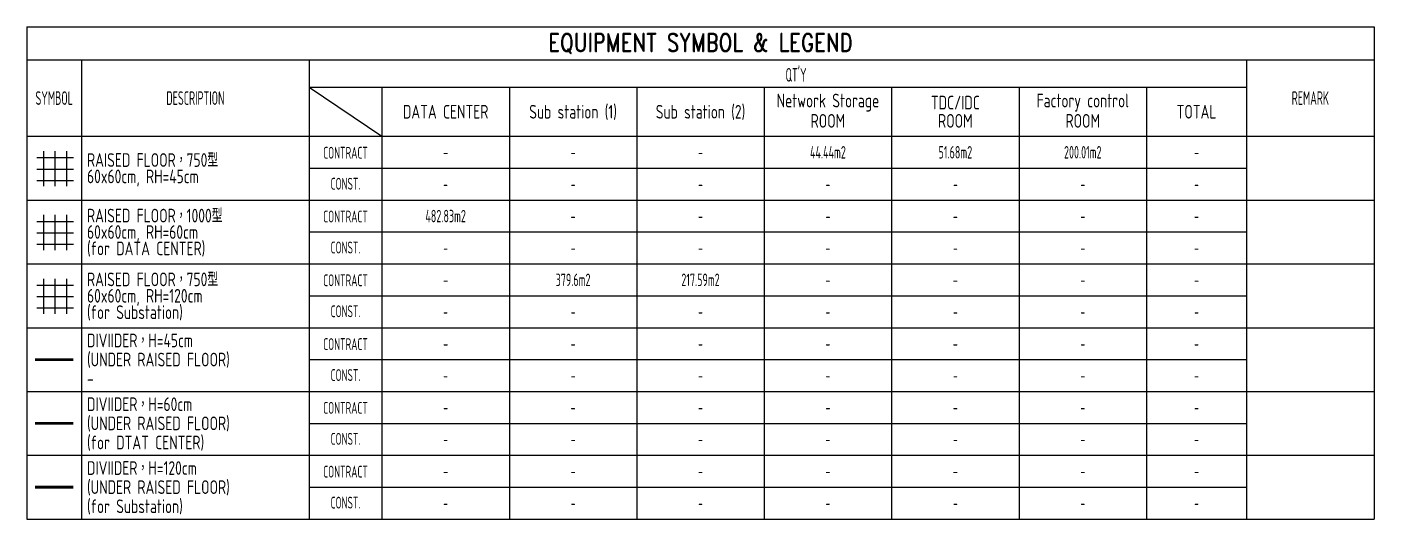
# Model space of a CAD drawing. Extents: x -186874 to 511851, y 4933 to 222627.
# Drawn here: x -106622 to -32622, y 38465 to 65465 of the extents above; entities that cross this region are included whole.
import ezdxf
from ezdxf.enums import TextEntityAlignment as Align

# ---------------------------------------------------------------- set-up
doc = ezdxf.new("R2010")
doc.units = 0
doc.header["$LTSCALE"] = 5
doc.linetypes.add('HIDDEN', pattern=[0.375, 0.25, -0.125])
for name, color, linetype in [('A-R-120', 191, 'Continuous'), ('A-R-45', 211, 'Continuous'), ('A-R-60', 161, 'Continuous'), ('A-R-Divide', 74, 'HIDDEN'), ('NOTEFORM', 5, 'Continuous'), ('NOTEFORM-1', 2, 'Continuous'), ('NOTETEXT', 4, 'Continuous'), ('NOTETEXT-Const.', 4, 'Continuous'), ('NOTETEXT-RFP', 1, 'Continuous')]:
    doc.layers.add(name, color=color, linetype=linetype)
doc.styles.add('AA-TXT', font='isocp.shx', dxfattribs={"width": 0.8, "bigfont": 'chineset.shx'})
doc.styles.add('ROMAND', font='romand', dxfattribs={"height": 5})

msp = doc.modelspace()

# ---------------------------------------------------------------- linework, layer by layer
at = {"layer": 'A-R-120'}
for p, q in [((-106081, 51296), (-104065, 51296)), ((-105708, 51652), (-105708, 49722)), ((-105083, 51652), (-105083, 49722)), ((-104458, 51652), (-104458, 49722)), ((-106081, 50671), (-104065, 50671)), ((-106081, 50046), (-104065, 50046))]:
    msp.add_line(p, q, dxfattribs=at)
at = {"layer": 'A-R-45'}
for p, q in [((-105708, 58652), (-105708, 56722)), ((-105083, 58652), (-105083, 56722)), ((-104458, 58652), (-104458, 56722)), ((-106081, 58296), (-104065, 58296)), ((-106081, 57671), (-104065, 57671)), ((-106081, 57046), (-104065, 57046))]:
    msp.add_line(p, q, dxfattribs=at)
at = {"layer": 'A-R-60'}
for p, q in [((-106081, 54796), (-104065, 54796)), ((-105708, 55152), (-105708, 53222)), ((-105083, 55152), (-105083, 53222)), ((-104458, 55152), (-104458, 53222)), ((-106081, 54171), (-104065, 54171)), ((-106081, 53546), (-104065, 53546))]:
    msp.add_line(p, q, dxfattribs=at)
at = {"layer": 'A-R-Divide', "const_width": 150}
for points in [[(-106179, 47215), (-104065, 47215)], [(-106179, 43715), (-104065, 43715)], [(-106179, 40215), (-104065, 40215)]]:
    msp.add_lwpolyline(points, dxfattribs=at)
at = {"layer": 'NOTEFORM'}
for p, q in [((-106622, 65465), (-106622, 38465)), ((-106622, 65465), (-32622, 65465)), ((-32622, 65465), (-32622, 38465)), ((-106622, 63665), (-32622, 63665)), ((-103622, 63665), (-103622, 38465)), ((-91122, 63665), (-91122, 38465)), ((-39622, 63665), (-39622, 38465)), ((-91122, 62165), (-39622, 62165)), ((-87122, 62165), (-87122, 38465)), ((-80122, 62165), (-80122, 38465)), ((-73122, 62165), (-73122, 38465)), ((-66122, 62165), (-66122, 38465)), ((-59122, 62165), (-59122, 38465)), ((-52122, 62165), (-52122, 38465)), ((-45122, 62165), (-45122, 38465)), ((-106622, 59465), (-32622, 59465)), ((-106622, 38465), (-32622, 38465))]:
    msp.add_line(p, q, dxfattribs=at)
at = {"layer": 'NOTEFORM-1'}
for p, q in [((-91122, 62165), (-87122, 59465)), ((-91122, 57715), (-39622, 57715)), ((-91122, 54215), (-39622, 54215)), ((-91122, 50715), (-39622, 50715)), ((-91122, 47215), (-39622, 47215)), ((-91122, 43715), (-39622, 43715)), ((-91122, 40215), (-39622, 40215))]:
    msp.add_line(p, q, dxfattribs=at)
at = {"layer": 'NOTEFORM-1', "color": 4}
for p, q in [((-106622, 55965), (-32622, 55965)), ((-106622, 52465), (-32622, 52465)), ((-106622, 48965), (-32622, 48965)), ((-106622, 45465), (-32622, 45465)), ((-106622, 41965), (-32622, 41965))]:
    msp.add_line(p, q, dxfattribs=at)

# ---------------------------------------------------------------- texts
at = {"layer": 'NOTETEXT'}
for s, height, style, width, p in [('EQUIPMENT SYMBOL & LEGEND', 1000, 'ROMAND', 0.8, (-69622, 64565)), ("QT'Y", 750, 'AA-TXT', 0.6, (-64372, 62915)), ('SYMBOL', 750, 'AA-TXT', 0.6, (-105122, 61565)), ('DESCRIPTION', 750, 'AA-TXT', 0.6, (-97372, 61565)), ('Network Storage', 750, 'AA-TXT', 0.8, (-62622, 61315)), ('TDC/IDC', 750, 'AA-TXT', 0.8, (-55622, 61315)), ('Factory control', 750, 'AA-TXT', 0.8, (-48622, 61315)), ('REMARK', 750, 'AA-TXT', 0.6, (-36122, 61565)), ('DATA CENTER', 750, 'AA-TXT', 0.8, (-83622, 60815)), ('Sub station (1)', 750, 'AA-TXT', 0.8, (-76622, 60815)), ('Sub station (2)', 750, 'AA-TXT', 0.8, (-69622, 60815)), ('ROOM', 750, 'AA-TXT', 0.8, (-62622, 60315)), ('ROOM', 750, 'AA-TXT', 0.8, (-55622, 60315)), ('ROOM', 750, 'AA-TXT', 0.8, (-48622, 60315)), ('TOTAL', 750, 'AA-TXT', 0.8, (-42372, 60815)), ('CONTRACT', 650, 'AA-TXT', 0.65, (-89122, 58565)), ('CONST.', 650, 'AA-TXT', 0.65, (-89122, 56865)), ('CONTRACT', 650, 'AA-TXT', 0.65, (-89122, 55065)), ('CONST.', 650, 'AA-TXT', 0.65, (-89122, 53365)), ('CONTRACT', 650, 'AA-TXT', 0.65, (-89122, 51565)), ('CONST.', 650, 'AA-TXT', 0.65, (-89122, 49865)), ('CONTRACT', 650, 'AA-TXT', 0.65, (-89122, 48065)), ('CONST.', 650, 'AA-TXT', 0.65, (-89122, 46365)), ('CONTRACT', 650, 'AA-TXT', 0.65, (-89122, 44565)), ('CONST.', 650, 'AA-TXT', 0.65, (-89122, 42865)), ('CONTRACT', 650, 'AA-TXT', 0.65, (-89122, 41065)), ('CONST.', 650, 'AA-TXT', 0.65, (-89122, 39365))]:
    msp.add_text(s, height=height, dxfattribs=dict(at, style=style, width=width)).set_placement(p, align=Align.MIDDLE)
at = {"layer": 'NOTETEXT', "style": 'AA-TXT', "width": 0.8}
for s, p in [('RAISED FLOOR，750型', (-103322, 58165)), ('60x60cm, RH=45cm', (-103322, 57265)), ('RAISED FLOOR，1000型', (-103322, 55115)), ('60x60cm, RH=60cm', (-103322, 54215)), ('(for DATA CENTER)', (-103322, 53315)), ('RAISED FLOOR，750型', (-103322, 51615)), ('60x60cm, RH=120cm', (-103322, 50715)), ('(for Substation)', (-103322, 49815)), ('DIVIIDER，H=45cm', (-103322, 48265)), ('(UNDER RAISED FLOOR)', (-103322, 47215)), ('-', (-103322, 46165)), ('DIVIIDER，H=60cm', (-103322, 44765)), ('(UNDER RAISED FLOOR)', (-103322, 43715)), ('(for DTAT CENTER)', (-103322, 42665)), ('DIVIIDER，H=120cm', (-103322, 41265)), ('(UNDER RAISED FLOOR)', (-103322, 40215)), ('(for Substation)', (-103322, 39165))]:
    msp.add_text(s, height=750, dxfattribs=at).set_placement(p, align=Align.MIDDLE_LEFT)
at = {"layer": 'NOTETEXT-Const.', "style": 'AA-TXT', "width": 0.65}
for p in [(-83622, 56840), (-76622, 56840), (-69622, 56840), (-62622, 56840), (-55622, 56840), (-48622, 56840), (-42372, 56840), (-83622, 53340), (-76622, 53340), (-69622, 53340), (-62622, 53340), (-55622, 53340), (-48622, 53340), (-42372, 53340), (-83622, 49840), (-76622, 49840), (-69622, 49840), (-62622, 49840), (-55622, 49840), (-48622, 49840), (-42372, 49840), (-83622, 46340), (-76622, 46340), (-69622, 46340), (-62622, 46340), (-55622, 46340), (-48622, 46340), (-42372, 46340), (-83622, 42840), (-76622, 42840), (-69622, 42840), (-62622, 42840), (-55622, 42840), (-48622, 42840), (-42372, 42840), (-83622, 39340), (-76622, 39340), (-69622, 39340), (-62622, 39340), (-55622, 39340), (-48622, 39340), (-42372, 39340)]:
    msp.add_text('-', height=650, dxfattribs=at).set_placement(p, align=Align.MIDDLE)
at = {"layer": 'NOTETEXT-RFP', "style": 'AA-TXT', "width": 0.65}
for s, height, p in [('-', 684, (-83622, 58590)), ('-', 684, (-76622, 58590)), ('-', 684, (-69622, 58590)), ('44.44m2', 684.4, (-62622, 58590)), ('51.68m2', 684.4, (-55622, 58590)), ('200.01m2', 684.4, (-48622, 58590)), ('-', 684, (-42372, 58590)), ('482.83m2', 684.4, (-83622, 55090)), ('-', 684, (-76622, 55090)), ('-', 684, (-69622, 55090)), ('-', 684, (-62622, 55090)), ('-', 684, (-55622, 55090)), ('-', 684, (-48622, 55090)), ('-', 684, (-42372, 55090)), ('379.6m2', 684.4, (-76622, 51590)), ('217.59m2', 684.4, (-69622, 51590)), ('-', 684, (-83622, 51590)), ('-', 684, (-62622, 51590)), ('-', 684, (-55622, 51590)), ('-', 684, (-48622, 51590)), ('-', 684, (-42372, 51590)), ('-', 684, (-83622, 48090)), ('-', 684, (-76622, 48090)), ('-', 684, (-69622, 48090)), ('-', 684, (-62622, 48090)), ('-', 684, (-55622, 48090)), ('-', 684, (-48622, 48090)), ('-', 684, (-42372, 48090)), ('-', 684, (-83622, 44590)), ('-', 684, (-76622, 44590)), ('-', 684, (-69622, 44590)), ('-', 684, (-62622, 44590)), ('-', 684, (-55622, 44590)), ('-', 684, (-48622, 44590)), ('-', 684, (-42372, 44590)), ('-', 684, (-83622, 41090)), ('-', 684, (-76622, 41090)), ('-', 684, (-69622, 41090)), ('-', 684, (-62622, 41090)), ('-', 684, (-55622, 41090)), ('-', 684, (-48622, 41090)), ('-', 684, (-42372, 41090))]:
    msp.add_text(s, height=height, dxfattribs=at).set_placement(p, align=Align.MIDDLE)

doc.saveas('drawing.dxf')
